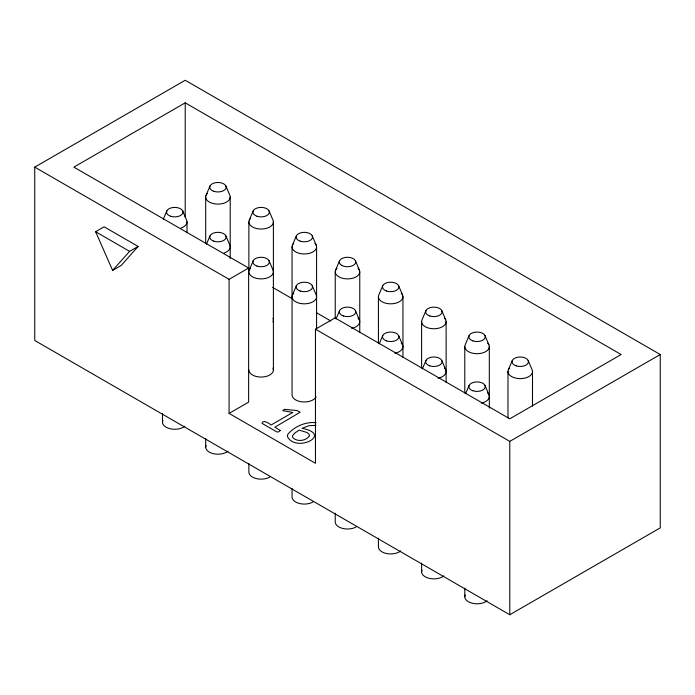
<?xml version="1.0" encoding="UTF-8"?>
<svg xmlns="http://www.w3.org/2000/svg" width="695" height="695" viewBox="0 0 695 695"><rect width="100%" height="100%" fill="white"/><g stroke="black" fill="none" stroke-linecap="round" stroke-linejoin="round"><path stroke-width="1.04" d="M163.308 219.203L166.826 210.906M206.102 195.191L210.012 185.973M206.493 244.136L210.012 235.84M249.288 220.124L253.197 210.906M249.288 269.99L253.197 260.773M292.473 245.057L296.383 235.84M292.473 294.915L296.383 285.706M335.659 269.99L339.568 260.773M336.05 318.927L339.568 310.639M382.745 285.706L378.836 294.915A12.267 7.08 0 0 0 392.284 303.767A12.267 7.08 0 0 0 401.302 293.212M379.227 343.86L382.745 335.572M425.931 310.639L422.021 319.848A12.267 7.08 0 0 0 435.47 328.7A12.267 7.08 0 0 0 444.487 318.145M422.412 368.793L425.931 360.505M469.116 335.572L465.207 344.781A12.267 7.08 0 0 0 478.655 353.633A12.267 7.08 0 0 0 487.673 343.078M465.598 393.726L469.116 385.438M508.393 369.714L512.302 360.505M112.616 270.398L129.618 251.355L138.123 246.447L104.12 226.813L95.615 231.722L112.616 270.398L121.121 265.49L138.123 246.447M34.75 167.13L185.218 80.255L660.25 354.519L660.25 527.87L509.782 614.745L34.75 340.481L34.75 167.13L229.081 279.329L248.636 268.035L248.636 402.127L229.081 413.412L229.081 279.329M229.081 413.412L315.452 463.278L315.452 329.195L335.007 317.902L509.782 418.816L621.148 354.519L185.218 102.834L73.852 167.13L248.636 268.035M315.452 329.195L509.782 441.386L660.25 354.519M315.886 425.383L308.858 425.705L302.09 428.337C333.748 434.505 295.74 453.279 287.417 436.53L287.739 434.392C294.428 426.4 305.644 421.552 316.121 422.716M272.588 287.365L292.317 298.763M316.746 312.863L330.837 320.994M95.615 231.722L129.618 251.355M528.174 360.505L532.083 369.714A12.267 7.08 0 0 1 518.635 378.567A12.267 7.08 0 0 1 509.617 368.011M484.988 335.572L488.898 344.781M484.988 385.438L488.898 394.647M441.803 310.639L445.712 319.848M441.803 360.505L445.712 369.714M398.617 285.706L402.527 294.915M398.617 335.572L402.527 344.781M355.432 260.773L359.341 269.99M355.432 310.639L359.341 319.848M312.255 235.84L316.164 245.057M312.255 285.706L316.164 294.915A12.267 7.08 0 0 1 302.716 303.767A12.267 7.08 0 0 1 293.698 293.212M269.069 210.906L272.979 220.124A12.267 7.08 0 0 1 259.53 228.976A12.267 7.08 0 0 1 250.513 218.412M269.069 260.773L272.979 269.99A12.267 7.08 0 0 1 259.53 278.834A12.267 7.08 0 0 1 250.513 268.279M225.884 185.973L229.793 195.191A12.267 7.08 0 0 1 216.345 204.043A12.267 7.08 0 0 1 207.327 193.479M225.884 235.84L229.793 245.057A12.267 7.08 0 0 1 224.077 253.015M182.698 210.906L186.608 220.124A12.267 7.08 0 0 1 180.891 228.082M532.5 371.547L532.5 406.062M509.782 441.386L509.782 614.745M507.976 371.547L507.976 417.93M489.315 346.614L489.315 408.104M464.79 346.614L464.79 392.996M464.79 588.066L464.79 596.727M446.129 321.681L446.129 382.337M421.604 321.681L421.604 368.063M421.604 563.132L421.604 571.794M402.944 296.748L402.944 357.404M378.419 296.748L378.419 343.139M378.419 538.199L378.419 546.861A12.267 7.08 0 0 0 387.002 553.62A12.267 7.08 0 0 0 400.728 550.927M359.767 271.815L359.767 332.471M335.233 271.815L335.233 318.206M335.233 513.266L335.233 521.928A12.267 7.08 0 0 0 342.809 528.469A12.267 7.08 0 0 0 356.17 526.94M316.581 246.881L316.581 329.109M292.056 246.881L292.056 394.908A12.267 7.08 0 0 0 302.716 401.927A12.267 7.08 0 0 0 316.164 396.741M292.056 488.333L292.056 497.003A12.267 7.08 0 0 0 299.623 503.536A12.267 7.08 0 0 0 312.985 502.007M273.396 221.957L273.396 369.983M248.871 221.957L248.871 270.494M248.871 463.4L248.871 472.07A12.267 7.08 0 0 0 256.438 478.612A12.267 7.08 0 0 0 269.799 477.074M230.21 197.024L230.21 258.505M205.685 197.024L205.685 243.406M205.685 438.467L205.685 447.137M187.025 221.957L187.025 232.738M185.218 102.834L185.218 217.457M162.5 413.534L162.5 422.204M184.809 426.261A12.267 7.08 0 0 1 169.58 428.615A12.267 7.08 0 0 1 162.917 420.371M227.995 451.194A12.267 7.08 0 0 1 212.766 453.548A12.267 7.08 0 0 1 206.102 445.304M443.914 575.86A12.267 7.08 0 0 1 428.685 578.214A12.267 7.08 0 0 1 422.021 569.961M487.099 600.793A12.267 7.08 0 0 1 471.87 603.147A12.267 7.08 0 0 1 465.207 594.894M272.979 318.284A12.267 7.08 0 0 1 272.979 321.95M314.931 243.346A12.267 7.08 0 0 1 304.314 253.962A12.267 7.08 0 0 1 293.698 243.346M272.979 368.15A12.267 7.08 0 0 1 262.727 377.003A12.267 7.08 0 0 1 248.871 369.983M358.116 268.279A12.267 7.08 0 0 1 347.5 278.895A12.267 7.08 0 0 1 336.884 268.279M487.673 392.944A12.267 7.08 0 0 1 481.244 403.135M444.487 368.011A12.267 7.08 0 0 1 438.059 378.202M401.302 343.078A12.267 7.08 0 0 1 394.873 353.269M358.116 318.145A12.267 7.08 0 0 1 351.687 328.335M280.259 430.466L278.495 431.942L276.966 431.986L262.006 423.342C262.771 419.163 269.46 423.429 271.033 425.027L292.821 412.456L282.735 410.632L284.464 409.364L296.913 410.502L300.136 412.239L274.846 427.225L280.259 430.466M309.492 435.704C306.347 440.76 298.216 442.02 293.516 438.328A5.803 3.353 0 0 1 292.691 435.496L294.715 433.098L299.128 430.127L306.964 432.481L309.023 434.132L309.492 435.704M170.649 216.249A8.218 4.743 0 0 0 182.976 212.14A8.218 4.743 0 0 0 170.649 208.031A8.218 4.743 0 0 0 170.649 216.249M213.834 191.316A8.218 4.743 0 0 0 226.162 187.207A8.218 4.743 0 0 0 213.834 183.098A8.218 4.743 0 0 0 213.834 191.316M213.834 241.174A8.218 4.743 0 0 0 226.162 237.073A8.218 4.743 0 0 0 213.834 232.964A8.218 4.743 0 0 0 213.834 241.174M257.02 216.249A8.218 4.743 0 0 0 269.347 212.14A8.218 4.743 0 0 0 257.02 208.031A8.218 4.743 0 0 0 257.02 216.249M257.02 266.107A8.218 4.743 0 0 0 269.347 262.006A8.218 4.743 0 0 0 257.02 257.897A8.218 4.743 0 0 0 257.02 266.107M300.205 241.174A8.218 4.743 0 0 0 312.533 237.073A8.218 4.743 0 0 0 300.205 232.964A8.218 4.743 0 0 0 300.205 241.174M300.205 291.04A8.218 4.743 0 0 0 312.533 286.931A8.218 4.743 0 0 0 300.205 282.83A8.218 4.743 0 0 0 300.205 291.04M341.688 265.36A8.218 4.743 0 0 0 355.432 263.231A8.218 4.743 0 0 0 345.372 257.419A8.218 4.743 0 0 0 341.688 265.36M472.947 390.772A8.218 4.743 0 0 0 485.266 386.663A8.218 4.743 0 0 0 472.947 382.554A8.218 4.743 0 0 0 472.947 390.772M516.133 365.839A8.218 4.743 0 0 0 528.452 361.73A8.218 4.743 0 0 0 516.133 357.621A8.218 4.743 0 0 0 516.133 365.839M429.762 365.839A8.218 4.743 0 0 0 442.089 361.73A8.218 4.743 0 0 0 429.762 357.621A8.218 4.743 0 0 0 429.762 365.839M472.947 340.906A8.218 4.743 0 0 0 485.266 336.797A8.218 4.743 0 0 0 472.947 332.688A8.218 4.743 0 0 0 472.947 340.906M386.576 340.906A8.218 4.743 0 0 0 398.904 336.797A8.218 4.743 0 0 0 386.576 332.688A8.218 4.743 0 0 0 386.576 340.906M429.762 315.973A8.218 4.743 0 0 0 442.089 311.864A8.218 4.743 0 0 0 429.762 307.763A8.218 4.743 0 0 0 429.762 315.973M343.391 315.973A8.218 4.743 0 0 0 355.718 311.864A8.218 4.743 0 0 0 343.391 307.763A8.218 4.743 0 0 0 343.391 315.973M386.576 291.04A8.218 4.743 0 0 0 398.904 286.931A8.218 4.743 0 0 0 386.576 282.83A8.218 4.743 0 0 0 386.576 291.04"/></g></svg>
